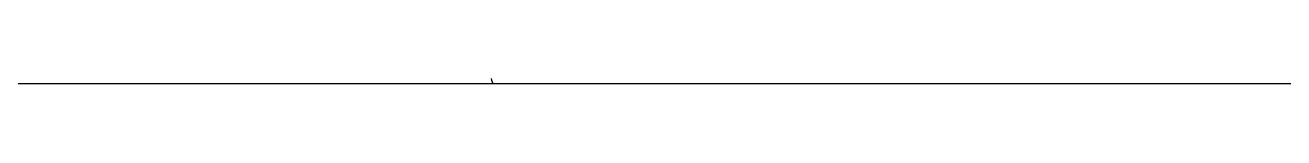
# Model space of a CAD drawing. Header units: millimetres. Extents: x 150209.93 to 150215.05, y 136675.65 to 136679.93.
# Drawn here: x 150210.3158 to 150210.6578, y 136678.1008 to 136678.102 of the extents above; entities that cross this region are included whole.
import ezdxf

# ---------------------------------------------------------------- set-up
doc = ezdxf.new("R2010")
doc.units = ezdxf.units.MM
doc.header["$LTSCALE"] = 0.25
doc.linetypes.add('XKITLINE00', pattern=[0])

# ---------------------------------------------------------------- blocks, each defined once
blk = doc.blocks.new('çatıı')
at = {"color": 8, "linetype": 'XKITLINE00'}
for p, q in [((7574.7, 12350), (6241.2, 12350)), ((7571.1, 12357.2), (7571.6, 12354.7)), ((7571.6, 12354.7), (7572.3, 12352.7)), ((7571.6, 12354.7), (7572.3, 12352.7)), ((7572.3, 12352.7), (7573.1, 12351.2)), ((7572.3, 12352.7), (7573, 12351.2)), ((7573, 12351.2), (7573.8, 12350.3)), ((7573.1, 12351.2), (7573.8, 12350.3)), ((7574.7, 12350), (7573.8, 12350.3)), ((7574.7, 12350), (7573.8, 12350.3)), ((9008.6, 12350), (7574.7, 12350))]:
    blk.add_line(p, q, dxfattribs=at)

msp = doc.modelspace()

# ---------------------------------------------------------------- block references
at = {"xscale": 0.0002000170049888334, "yscale": 0.0002000170049888334, "zscale": 0.0002000170049888334}
msp.add_blockref('çatıı', (150208.92807, 136675.63059), dxfattribs=at)

doc.saveas('drawing.dxf')
